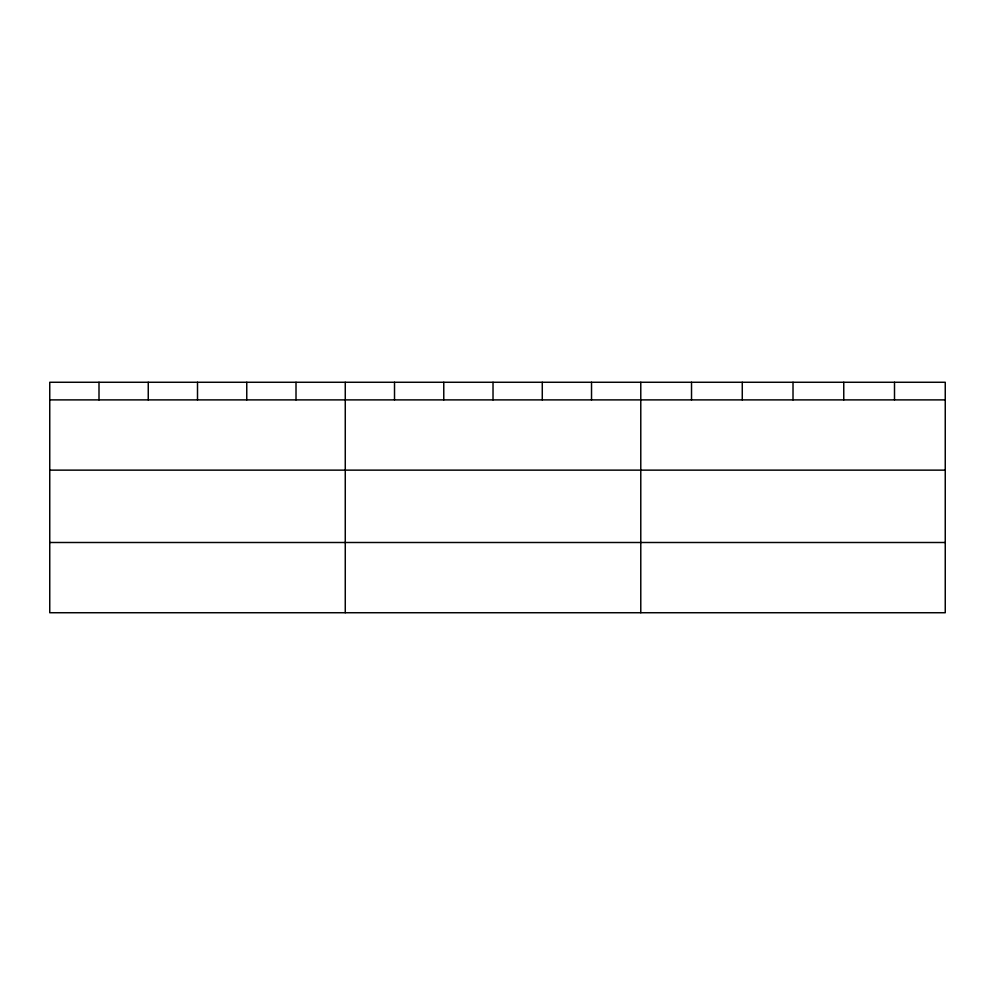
<?xml version="1.0" encoding="UTF-8"?>
<svg xmlns="http://www.w3.org/2000/svg" width="995" height="995" viewBox="0 0 995 995"><rect width="100%" height="100%" fill="white"/><g stroke="black" fill="none" stroke-linecap="round" stroke-linejoin="round"><path stroke-width="1.49" d="M945.25 399.89L945.25 612.733L49.75 612.733L49.75 382.267L945.25 382.267L945.25 399.89L49.75 399.89M49.75 470.137L945.25 470.137M49.75 542.499L945.25 542.499M894.505 382.267L894.505 399.89M843.76 382.267L843.76 399.89M793.015 382.267L793.015 399.89M742.27 382.267L742.27 399.89M691.525 382.267L691.525 399.89M640.78 382.267L640.78 612.733M591.528 382.267L591.528 399.89M542.275 382.267L542.275 399.89M493.022 382.267L493.022 399.89M443.77 382.267L443.77 399.89M394.517 382.267L394.517 399.89M345.265 382.267L345.265 612.733M296.012 382.267L296.012 399.89M246.76 382.267L246.76 399.89M197.507 382.267L197.507 399.89M148.255 382.267L148.255 399.89M99.002 382.267L99.002 399.89"/></g></svg>
